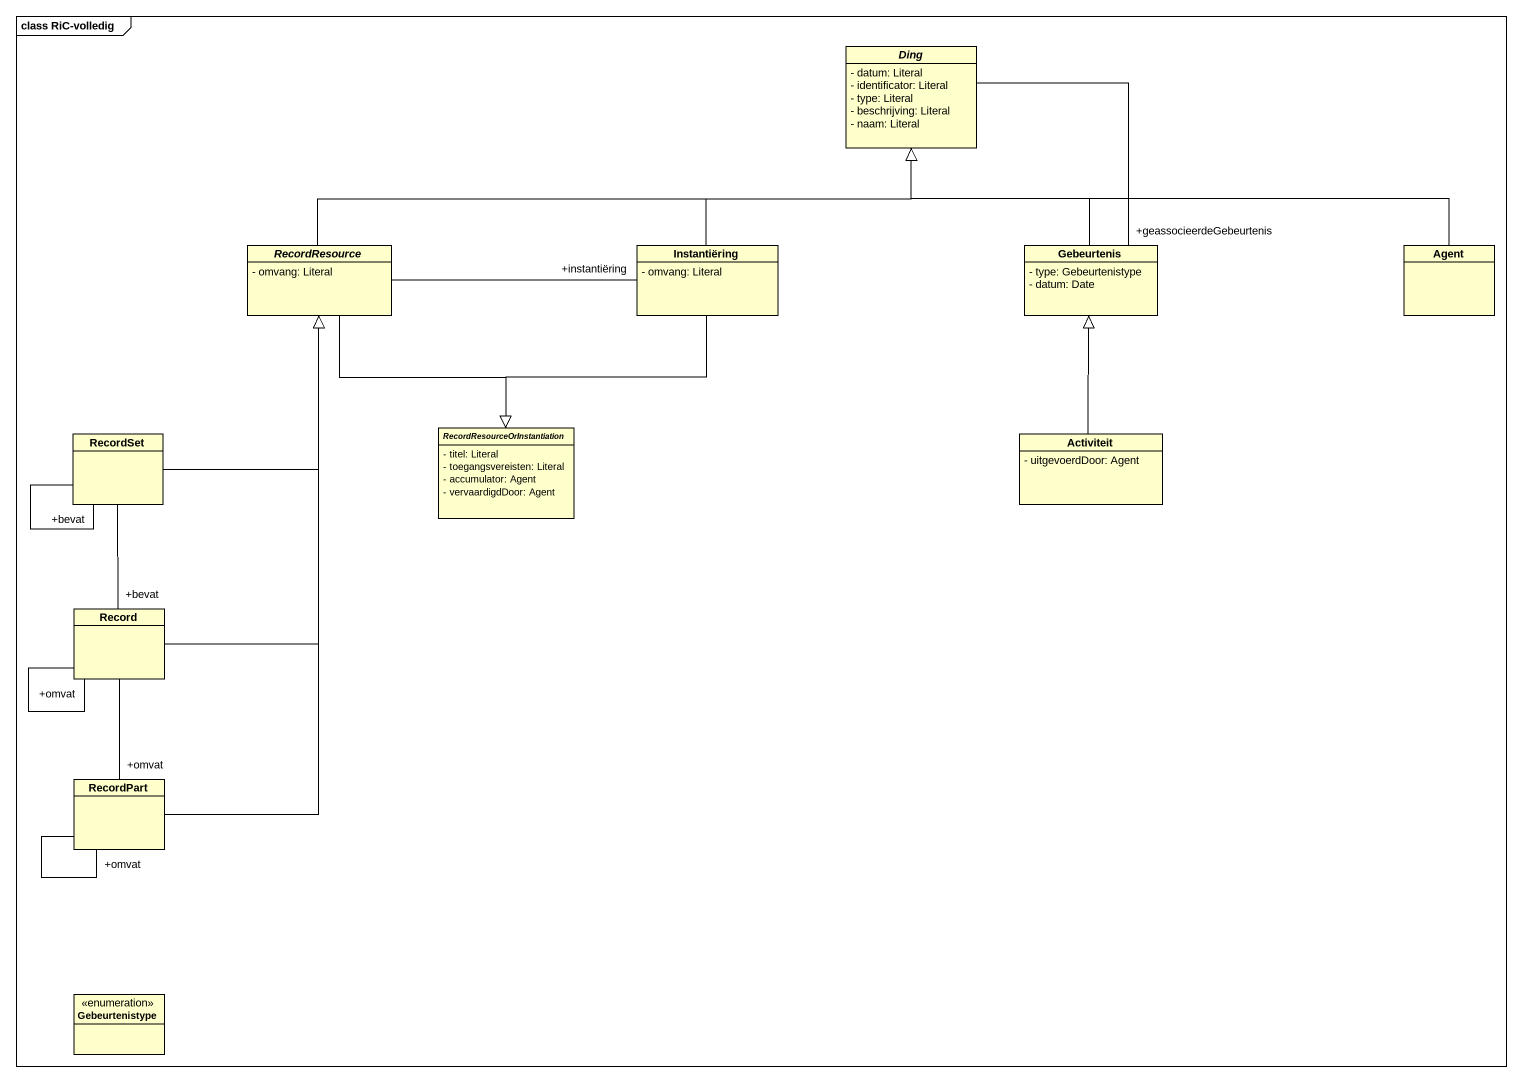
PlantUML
@startuml
mainframe class RiC-volledig
hide circle
hide empty members
skinparam classAttributeIconSize 0
abstract class Ding {
  - datum: Literal
  - identificator: Literal
  - type: Literal
  - beschrijving: Literal
  - naam: Literal
}
abstract class RecordResource {
  - omvang: Literal
}
class Instantiëring {
  - omvang: Literal
}
class Gebeurtenis {
  - type: Gebeurtenistype
  - datum: Date
}
class "Agent" as Agent_
abstract class "RecordResourceOrInstantiation" as RecordResourceOrInstantiatio {
  - titel: Literal
  - toegangsvereisten: Literal
  - accumulator: Agent
  - vervaardigdDoor: Agent
}
class RecordSet
class Activiteit {
  - uitgevoerdDoor: Agent
}
class "Record" as Record_
class RecordPart
enum Gebeurtenistype
Ding -- "+geassocieerdeGebeurtenis" Gebeurtenis
RecordResource -right-|> Ding
RecordResource -right- "+instantiëring" Instantiëring
RecordResource --|> RecordResourceOrInstantiatio
Instantiëring -up-|> Ding
Instantiëring --|> RecordResourceOrInstantiatio
Gebeurtenis -up-|> Ding
Agent_ -left-|> Ding
RecordSet -up-|> RecordResource
RecordSet -- "+bevat" RecordSet
RecordSet -- "+bevat" Record_
Activiteit -up-|> Gebeurtenis
Record_ -up-|> RecordResource
Record_ -- "+omvat" Record_
Record_ -- "+omvat" RecordPart
RecordPart -up-|> RecordResource
RecordPart -- "+omvat" RecordPart
@enduml
